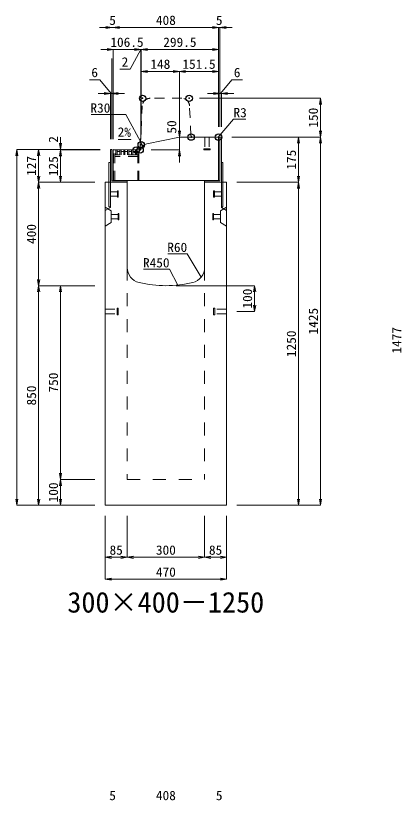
# Model space of a CAD drawing. Units: millimetres at full size. Extents: x -1809 to 57027, y -20349 to 17321.
# Drawn here: x 10818 to 12312, y -10038 to -7001 of the extents above; entities that cross this region are included whole.
import ezdxf
from ezdxf.enums import TextEntityAlignment as Align

# ---------------------------------------------------------------- set-up
doc = ezdxf.new("R2010")
doc.units = ezdxf.units.MM
doc.header["$LTSCALE"] = 50
doc.header["$PDMODE"] = 32
doc.header["$PDSIZE"] = 25
doc.linetypes.add('USER1', pattern=[2, 1, -1])
doc.linetypes.add('USER2', pattern=[1.35, 0.75, -0.6])
for name, color, linetype, lineweight in [('インサート', 3, 'USER2', 9), ('グレーチング', 7, 'USER2', 5), ('受枠', 3, 'Continuous', 5), ('寸法線', 7, 'Continuous', 13), ('引出線', 4, 'Continuous', 13), ('本体', 2, 'Continuous', 13)]:
    doc.layers.add(name, color=color, linetype=linetype, lineweight=lineweight)
doc.layers.add('作業エリア', color=11, linetype='Continuous')
doc.layers.add('文字', color=7, linetype='Continuous')
doc.styles.add('ＭＳ 明朝', font='')
doc.styles.get('ＭＳ 明朝').set_extended_font_data('MS Mincho')

# ---------------------------------------------------------------- blocks, each defined once
blk = doc.blocks.new('open_arrow')
at = {"color": 0, "linetype": 'Continuous', "lineweight": -2}
blk.add_lwpolyline([(7.5, 1.25), (0, 0), (7.5, -1.25)], dxfattribs=at)

msp = doc.modelspace()

# ---------------------------------------------------------------- linework, layer by layer
at = {"layer": 'インサート'}
for p, q in [((11550.5, -7471.05), (11550.5, -7517.05)), ((11550.5, -7471.05), (11567.5, -7471.05)), ((11567.5, -7471.05), (11567.5, -7517.05)), ((11546.5, -7521.05), (11546.5, -7517.05)), ((11546.5, -7517.05), (11571.5, -7517.05)), ((11546.5, -7521.05), (11571.5, -7521.05)), ((11571.5, -7517.05), (11571.5, -7521.05)), ((11215, -7678.55), (11212, -7678.55)), ((11212, -7678.55), (11212, -7703.55)), ((11215, -7703.55), (11215, -7678.55)), ((11585, -7678.55), (11588, -7678.55)), ((11585, -7703.55), (11585, -7678.55)), ((11588, -7678.55), (11588, -7703.55)), ((11185, -7682.55), (11212, -7682.55)), ((11185, -7682.55), (11185, -7699.55)), ((11185, -7699.55), (11212, -7699.55)), ((11212, -7703.55), (11215, -7703.55)), ((11588, -7703.55), (11585, -7703.55)), ((11615, -7682.55), (11588, -7682.55)), ((11615, -7699.55), (11588, -7699.55)), ((11615, -7682.55), (11615, -7699.55)), ((11188.2, -7770.55), (11215.2, -7770.55)), ((11188.2, -7770.55), (11188.2, -7787.55)), ((11218.2, -7766.55), (11215.2, -7766.55)), ((11215.2, -7766.55), (11215.2, -7791.55)), ((11218.2, -7791.55), (11218.2, -7766.55)), ((11581.8, -7766.55), (11584.8, -7766.55)), ((11581.8, -7791.55), (11581.8, -7766.55)), ((11584.8, -7766.55), (11584.8, -7791.55)), ((11611.8, -7770.55), (11584.8, -7770.55)), ((11611.8, -7770.55), (11611.8, -7787.55)), ((11188.2, -7787.55), (11215.2, -7787.55)), ((11215.2, -7791.55), (11218.2, -7791.55)), ((11584.8, -7791.55), (11581.8, -7791.55)), ((11611.8, -7787.55), (11584.8, -7787.55)), ((11211, -8158.55), (11211, -8133.55)), ((11211, -8133.55), (11215, -8133.55)), ((11215, -8158.55), (11215, -8133.55)), ((11585, -8133.55), (11589, -8133.55)), ((11585, -8133.55), (11585, -8158.55)), ((11589, -8133.55), (11589, -8158.55)), ((11165, -8137.55), (11211, -8137.55)), ((11165, -8154.55), (11165, -8137.55)), ((11165, -8154.55), (11211, -8154.55)), ((11215, -8158.55), (11211, -8158.55)), ((11589, -8158.55), (11585, -8158.55)), ((11635, -8137.55), (11589, -8137.55)), ((11635, -8154.55), (11589, -8154.55)), ((11635, -8137.55), (11635, -8154.55))]:
    msp.add_line(p, q, dxfattribs=at)
at = {"layer": 'グレーチング'}
for p, q in [((11197.5, -7639.05), (11197.5, -7521.05)), ((11295.5, -7521.05), (11197.5, -7521.05)), ((11202, -7639.05), (11202, -7521.05)), ((11206.5, -7540.05), (11206.5, -7521.05)), ((11211, -7540.05), (11211, -7521.05)), ((11221.6, -7527.05), (11211, -7527.05)), ((11221.6, -7540.05), (11221.6, -7521.05)), ((11226.1, -7540.05), (11226.1, -7521.05)), ((11236.7, -7527.05), (11226.1, -7527.05)), ((11236.7, -7540.05), (11236.7, -7521.05)), ((11241.2, -7540.05), (11241.2, -7521.05)), ((11251.8, -7527.05), (11241.2, -7527.05)), ((11251.8, -7540.05), (11251.8, -7521.05)), ((11256.3, -7540.05), (11256.3, -7521.05)), ((11266.9, -7527.05), (11256.3, -7527.05)), ((11266.9, -7540.05), (11266.9, -7521.05)), ((11271.4, -7540.05), (11271.4, -7521.05)), ((11282, -7527.05), (11271.4, -7527.05)), ((11282, -7540.05), (11282, -7521.05)), ((11286.5, -7540.05), (11286.5, -7521.05)), ((11291, -7639.05), (11291, -7521.05)), ((11295.5, -7639.05), (11295.5, -7521.05)), ((11291, -7540.05), (11202, -7540.05)), ((11291, -7546.05), (11202, -7546.05))]:
    msp.add_line(p, q, dxfattribs=at)
at = {"layer": '作業エリア'}
for p in [(11310, -7321.05), (11490, -7321.05), (11497.5, -7471.05), (11604, -7471.05), (11304.5, -7501.05), (11285, -7521.05), (11300, -7521.05)]:
    msp.add_point(p, dxfattribs=at)
at = {"layer": '受枠'}
for p, q in [((11609, -7471.05), (11609, -7640.05)), ((11615, -7471.05), (11609, -7471.05)), ((11615, -7471.05), (11615, -7741.05)), ((11185, -7519.05), (11185, -7741.05)), ((11185, -7519.05), (11191, -7519.05)), ((11191, -7519.05), (11191, -7640.05)), ((11179, -7569.05), (11179, -7741.05)), ((11179, -7569.05), (11185, -7569.05)), ((11621, -7569.05), (11615, -7569.05)), ((11621, -7569.05), (11621, -7741.05)), ((11185, -7646.05), (11250, -7646.05)), ((11191, -7640.05), (11250, -7640.05)), ((11250, -7640.05), (11250, -7646.05)), ((11550, -7640.05), (11550, -7646.05)), ((11609, -7640.05), (11550, -7640.05)), ((11615, -7646.05), (11550, -7646.05)), ((11179, -7741.05), (11185, -7741.05)), ((11621, -7741.05), (11615, -7741.05))]:
    msp.add_line(p, q, dxfattribs=at)
at = {"layer": '寸法線'}
for p, q in [((11244, -7046.93), (11143, -7046.93)), ((11604, -7046.93), (11196, -7046.93)), ((11556, -7046.93), (11657, -7046.93)), ((11604, -7431.03), (11604, -7046.93)), ((11604, -7431.03), (11604, -7046.93)), ((11609, -7431.03), (11609, -7046.93)), ((11302.57, -7131.93), (11148, -7131.93)), ((11196, -7479.25), (11196, -7131.93)), ((11352.5, -7131.93), (11254.57, -7131.93)), ((11303.53, -7131.93), (11261.69, -7208.3)), ((11302.57, -7481.03), (11302.57, -7131.93)), ((11604, -7131.93), (11304.5, -7131.93)), ((11304.5, -7461.03), (11304.5, -7131.93)), ((11604, -7431.03), (11604, -7131.93)), ((11191, -7479.03), (11191, -7166.91)), ((11196, -7479.25), (11196, -7176.93)), ((11196, -7479.25), (11196, -7176.93)), ((11302.57, -7481.03), (11302.57, -7178.69)), ((11304.5, -7461.03), (11304.5, -7176.93)), ((11261.69, -7208.3), (11221.28, -7208.3)), ((11304.5, -7216.93), (11452.5, -7216.93)), ((11304.5, -7461.03), (11304.5, -7216.93)), ((11452.5, -7431.03), (11452.5, -7216.93)), ((11452.5, -7216.93), (11604, -7216.93)), ((11452.5, -7431.03), (11452.5, -7216.93)), ((11604, -7431.03), (11604, -7216.93)), ((11144.67, -7249.13), (11103.44, -7249.13)), ((11188, -7301.93), (11144.67, -7249.13)), ((11612, -7301.93), (11655.33, -7249.13)), ((11655.33, -7249.13), (11696.56, -7249.13)), ((11239, -7301.93), (11137, -7301.93)), ((11185, -7479.03), (11185, -7301.93)), ((11191, -7479.03), (11191, -7301.93)), ((11561, -7301.93), (11663, -7301.93)), ((11609, -7431.03), (11609, -7301.93)), ((11615, -7431.03), (11615, -7301.93)), ((11530.02, -7321.05), (11998.78, -7321.05)), ((11998.78, -7321.05), (11998.78, -7471.05)), ((11452.5, -7423.05), (11452.5, -7569.05)), ((10992.06, -7471.05), (10992.06, -7569.05)), ((11655.02, -7471.05), (11913.78, -7471.05)), ((11655.02, -7471.05), (11998.78, -7471.05)), ((11655.02, -7471.05), (11998.78, -7471.05)), ((11913.78, -7471.05), (11913.78, -7646.05)), ((11998.78, -7471.05), (11998.78, -8896.05)), ((10822.06, -8896.05), (10822.06, -7519.05)), ((11144.98, -7519.05), (10822.06, -7519.05)), ((10907.06, -7519.05), (10907.06, -7646.05)), ((11144.98, -7519.05), (10907.06, -7519.05)), ((11144.98, -7519.05), (10992.06, -7519.05)), ((11144.98, -7521.05), (10992.06, -7521.05)), ((10992.06, -7521.05), (10992.06, -7646.05)), ((11144.98, -7521.05), (10992.06, -7521.05)), ((11342.59, -7521.05), (11452.5, -7521.05)), ((11124.98, -7646.05), (10907.06, -7646.05)), ((10907.06, -7646.05), (10907.06, -8046.05)), ((11124.98, -7646.05), (10907.06, -7646.05)), ((11124.98, -7646.05), (10992.06, -7646.05)), ((11675.02, -7646.05), (11913.78, -7646.05)), ((11675.02, -7646.05), (11913.78, -7646.05)), ((11913.78, -7646.05), (11913.78, -8896.05)), ((11124.98, -8046.05), (10907.06, -8046.05)), ((10907.06, -8896.05), (10907.06, -8046.05)), ((11124.98, -8046.05), (10907.06, -8046.05)), ((10992.06, -8046.05), (10992.06, -8796.05)), ((11124.98, -8046.05), (10992.06, -8046.05)), ((11440.02, -8046.05), (11743.78, -8046.05)), ((11743.78, -8046.05), (11743.78, -8146.05)), ((11675.02, -8146.05), (11743.78, -8146.05)), ((11124.98, -8796.05), (10992.06, -8796.05)), ((10992.06, -8796.05), (10992.06, -8896.05)), ((11124.98, -8796.05), (10992.06, -8796.05)), ((11124.98, -8896.05), (10822.06, -8896.05)), ((11124.98, -8896.05), (10907.06, -8896.05)), ((11124.98, -8896.05), (10992.06, -8896.05)), ((11675.02, -8896.05), (11913.78, -8896.05)), ((11675.02, -8896.05), (11998.78, -8896.05)), ((11165, -8936.07), (11165, -9097.21)), ((11165, -8936.07), (11165, -9182.21)), ((11250, -8936.07), (11250, -9097.21)), ((11250, -8936.07), (11250, -9097.21)), ((11550, -8936.07), (11550, -9097.21)), ((11550, -8936.07), (11550, -9097.21)), ((11635, -8936.07), (11635, -9097.21)), ((11635, -8936.07), (11635, -9182.21)), ((11165, -9097.21), (11250, -9097.21)), ((11250, -9097.21), (11550, -9097.21)), ((11550, -9097.21), (11635, -9097.21)), ((11165, -9182.21), (11635, -9182.21))]:
    msp.add_line(p, q, dxfattribs=at)
at = {"layer": '引出線'}
for points in [[(11310.6, -7505.19), (11244.87, -7383.51), (11184.87, -7383.51), (11110.2, -7383.51)], [(11603.12, -7471.93), (11661.85, -7401.57), (11709.57, -7401.57)], [(11264, -7481.04), (11215.26, -7480.06), (11264, -7481.04)], [(11537.07, -8012.74), (11482.66, -7922.84), (11407.98, -7922.84)], [(11446.44, -8043.65), (11414.22, -7982.51), (11313.21, -7982.51)]]:
    msp.add_lwpolyline(points, dxfattribs=at)
at = {"layer": '本体', "linetype": 'USER2', "lineweight": 9}
for p, q in [((11461.46, -7321.05), (11338.54, -7321.05)), ((11300.33, -7514.4), (11308.57, -7349.56)), ((11497.17, -7464.4), (11491.43, -7349.56)), ((11185, -7743.05), (11185, -7646.05)), ((11615, -7743.05), (11615, -7646.05)), ((11165, -7755.55), (11185, -7743.05)), ((11635, -7755.55), (11615, -7743.05))]:
    msp.add_line(p, q, dxfattribs=at)
at = {"layer": '本体'}
for p, q in [((11452.5, -7471.05), (11326.19, -7496.66)), ((11601, -7471.05), (11452.5, -7471.05)), ((11604, -7474.05), (11604, -7639.05)), ((11196, -7639.05), (11196, -7519.27)), ((11196, -7519.27), (11285, -7521.05)), ((11285, -7521.05), (11302.57, -7521.05)), ((11165, -7646.05), (11165, -8896.05)), ((11165, -7646.05), (11250, -7646.05)), ((11604, -7639.05), (11196, -7639.05)), ((11250, -7646.05), (11250, -7975.53)), ((11550, -7646.05), (11550, -7975.53)), ((11550, -7646.05), (11635, -7646.05)), ((11635, -7646.05), (11635, -8896.05)), ((11165, -8896.05), (11635, -8896.05))]:
    msp.add_line(p, q, dxfattribs=at)
at = {"layer": '本体', "lineweight": 9}
for p, q in [((11165, -7742.05), (11188.2, -7756.55)), ((11188.2, -7756.55), (11188.2, -7801.55)), ((11634.58, -7742.31), (11611.8, -7756.55)), ((11611.8, -7756.55), (11611.8, -7801.55)), ((11188.2, -7801.55), (11165, -7816.05)), ((11611.8, -7801.55), (11635, -7816.05))]:
    msp.add_line(p, q, dxfattribs=at)
at = {"layer": '本体', "linetype": 'USER1', "lineweight": 15}
for p, q in [((11250, -7975.53), (11250, -8796.05)), ((11550, -7975.53), (11550, -8796.05)), ((11250, -8796.05), (11550, -8796.05))]:
    msp.add_line(p, q, dxfattribs=at)
at = {"layer": '本体', "linetype": 'USER2', "lineweight": 9}
for centre, radius, start, end in [((11338.54, -7351.05), 30, 90, 177.13759), ((11461.46, -7351.05), 30, 2.86241, 90), ((11504.16, -7464.05), 7, 182.86241, 270), ((11293.34, -7514.05), 7, 270, 357.13759)]:
    msp.add_arc(centre, radius, start, end, dxfattribs=at)
at = {"layer": '本体'}
for centre, radius, start, end in [((11332.15, -7526.06), 30, 101.45875, 170.39512), ((11601, -7474.05), 3, 0, 90), ((11310, -7975.53), 60, 180, 256.65764), ((11490, -7975.53), 60, 283.34236, 0), ((11400, -7596.05), 450, 256.65764, 283.34236)]:
    msp.add_arc(centre, radius, start, end, dxfattribs=at)

# ---------------------------------------------------------------- block references
at = {"layer": '寸法線', "xscale": 3.2, "yscale": 3.2}
for p, rotation in [((11191, -7046.93), 180), ((11604, -7046.93), 180), ((11604, -7046.93), 180), ((11196, -7131.93), 180), ((11302.57, -7131.93), 180), ((11302.57, -7131.93), 180), ((11604, -7131.93), 180), ((11452.5, -7216.93), 180), ((11604, -7216.93), 180), ((11185, -7301.93), 180), ((11609, -7301.93), 180), ((11998.78, -7321.05), 270), ((11452.5, -7471.05), 90), ((11998.78, -7471.05), 90), ((10992.06, -7519.05), 90), ((11913.78, -7471.05), 270), ((11998.78, -7471.05), 270), ((10822.06, -7519.05), 270), ((10907.06, -7519.05), 270), ((10992.06, -7521.05), 270), ((10992.06, -7521.05), 270), ((11452.5, -7521.05), 270), ((10907.06, -7646.05), 90), ((10907.06, -7646.05), 270), ((10992.06, -7646.05), 90), ((11913.78, -7646.05), 90), ((11913.78, -7646.05), 270), ((10907.06, -8046.05), 90), ((10907.06, -8046.05), 270), ((10992.06, -8046.05), 270), ((11743.78, -8046.05), 270), ((11743.78, -8146.05), 90), ((10992.06, -8796.05), 90), ((10992.06, -8796.05), 270), ((10822.06, -8896.05), 90), ((10907.06, -8896.05), 90), ((10992.06, -8896.05), 90), ((11913.78, -8896.05), 90), ((11998.78, -8896.05), 90), ((11250, -9097.21), 180), ((11550, -9097.21), 180), ((11635, -9097.21), 180), ((11635, -9182.21), 180)]:
    msp.add_blockref('open_arrow', p, dxfattribs=dict(at, rotation=rotation))
for p in [(11196, -7046.93), (11196, -7046.93), (11609, -7046.93), (11304.5, -7131.93), (11304.5, -7131.93), (11304.5, -7216.93), (11452.5, -7216.93), (11191, -7301.93), (11615, -7301.93), (11165, -9097.21), (11250, -9097.21), (11550, -9097.21), (11165, -9182.21)]:
    msp.add_blockref('open_arrow', p, dxfattribs=at)
at = {"layer": '引出線', "xscale": 0.0533, "yscale": 0.0533}
for p, rotation in [((11264, -7481.04), 178.9), ((11603.12, -7471.93), 50.2), ((11310.6, -7505.19), 118.4), ((11537.07, -8012.74), 121.2), ((11446.44, -8043.65), 117.8)]:
    msp.add_blockref('open_arrow', p, dxfattribs=dict(at, rotation=rotation))

# ---------------------------------------------------------------- texts
at = {"layer": '寸法線', "style": 'ＭＳ 明朝', "width": 1.05}
for s, p in [('5', (11193.5, -7018.91)), ('408', (11400, -7018.91)), ('5', (11606.5, -7018.91)), ('106.5', (11249.28, -7103.91)), ('299.5', (11454.25, -7103.91)), ('2', (11241.48, -7180.28)), ('148', (11378.5, -7188.91)), ('151.5', (11528.25, -7188.91)), ('6', (11124.05, -7221.11)), ('6', (11675.95, -7221.11)), ('85', (11207.5, -9069.19)), ('300', (11400, -9069.19)), ('85', (11592.5, -9069.19)), ('470', (11400, -9154.19)), ('5', (11193.5, -10018.91)), ('408', (11400, -10018.91)), ('5', (11606.5, -10018.91))]:
    msp.add_text(s, height=36.03, dxfattribs=at).set_placement(p, align=Align.MIDDLE_CENTER)
for s, p in [('150', (11970.76, -7396.05)), ('50', (11422.5, -7431.79)), ('2', (10964.06, -7480.2)), ('175', (11885.76, -7558.55)), ('127', (10879.04, -7582.55)), ('125', (10964.04, -7583.55)), ('400', (10879.04, -7846.05)), ('100', (11715.76, -8096.05)), ('1425', (11970.76, -8183.55)), ('1250', (11885.76, -8271.05)), ('1477', (12294.04, -8257.55)), ('750', (10964.04, -8421.05)), ('850', (10879.04, -8471.05)), ('100', (10964.04, -8846.05))]:
    msp.add_text(s, height=36.03, rotation=90, dxfattribs=at).set_placement(p, align=Align.MIDDLE_CENTER)
at = {"layer": '引出線', "style": 'ＭＳ 明朝', "width": 1.05}
for s, p in [('R30', (11184.87, -7340.31)), ('R60', (11482.66, -7879.64)), ('R450', (11414.22, -7939.31))]:
    msp.add_text(s, height=36.03, dxfattribs=at).set_placement(p, align=Align.TOP_RIGHT)
msp.add_text('R3', height=36.03, dxfattribs=at).set_placement((11661.85, -7358.37), align=Align.TOP_LEFT)
msp.add_text('2%', height=36.03, rotation=358.854, dxfattribs=at).set_placement((11264.94, -7434.14), align=Align.TOP_RIGHT)
at = {"layer": '文字', "style": 'ＭＳ 明朝'}
msp.add_text('300×400－1250', height=80.06, dxfattribs=at).set_placement((11399.52, -9271.03), align=Align.MIDDLE_CENTER)

doc.saveas('drawing.dxf')
